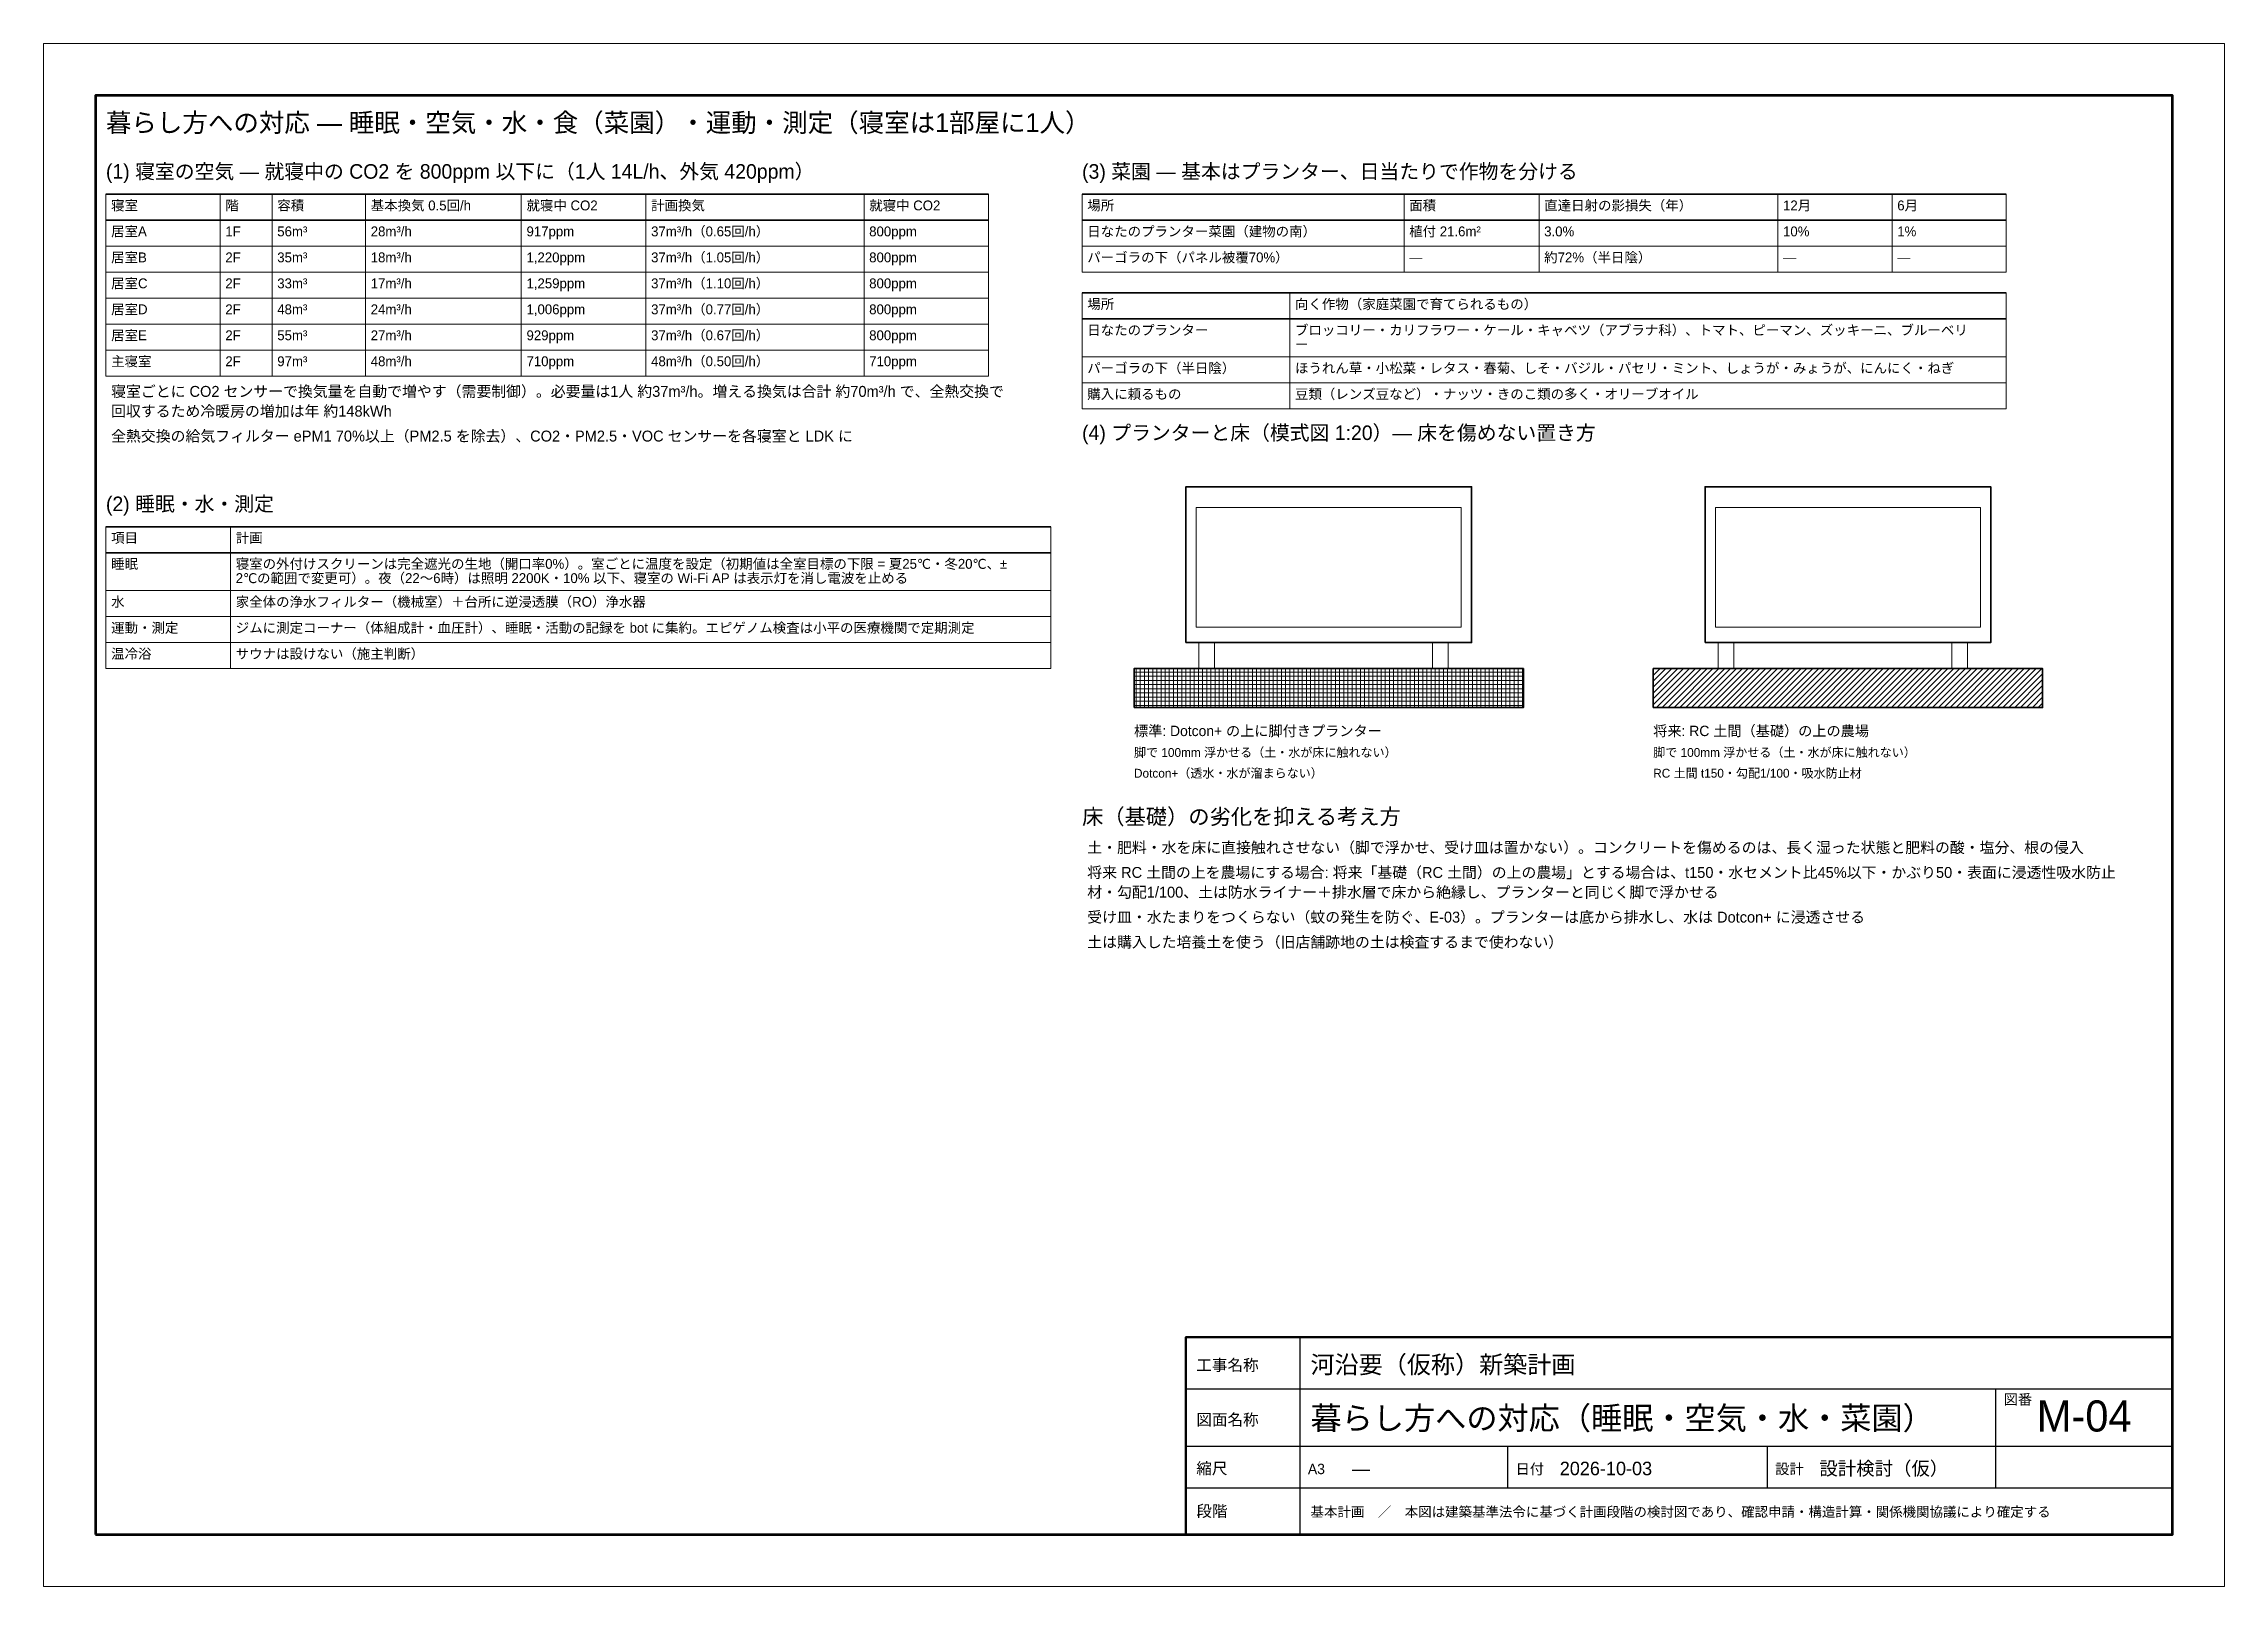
# Model space of a CAD drawing. Header units: millimetres. Extents: x 0 to 420, y 0 to 297.
import ezdxf
from ezdxf.enums import TextEntityAlignment as Align

# ---------------------------------------------------------------- set-up
doc = ezdxf.new("R2010")
doc.units = ezdxf.units.MM
doc.header["$LTSCALE"] = 0.5
for name, color, linetype, lineweight in [('A-CUT', 7, 'Continuous', 50), ('A-HIDDEN', 8, 'Continuous', 13), ('A-PAVE', 3, 'Continuous', 13), ('A-TEXT', 7, 'Continuous', 18), ('A-VIS', 7, 'Continuous', 18), ('G-FRAME', 7, 'Continuous', 70), ('G-TABLE', 7, 'Continuous', 18), ('G-TITLE', 7, 'Continuous', 25)]:
    doc.layers.add(name, color=color, linetype=linetype, lineweight=lineweight)
doc.styles.add('JP', font='ipag.ttf')

msp = doc.modelspace()

# ---------------------------------------------------------------- hatches: boundary and pattern name
at = {"layer": 'A-PAVE'}
h = msp.add_hatch(dxfattribs=at)
h.set_pattern_fill('NET', scale=0.251969)
h.paths.add_polyline_path([(285, 169.19), (285, 176.69), (210, 176.69), (210, 169.19)])
h = msp.add_hatch(dxfattribs=at)
h.set_pattern_fill('ANSI31', scale=0.2519685)
h.paths.add_polyline_path([(385, 169.19), (385, 176.69), (310, 176.69), (310, 169.19)])

# ---------------------------------------------------------------- linework, layer by layer
at = {"layer": 'A-CUT', "lineweight": 35}
for points in [[(210, 169.19), (285, 169.19), (285, 176.69), (210, 176.69)], [(310, 169.19), (385, 169.19), (385, 176.69), (310, 176.69)]]:
    msp.add_lwpolyline(points, close=True, dxfattribs=at)
at = {"layer": 'A-HIDDEN'}
for points in [[(222, 184.69), (273, 184.69), (273, 207.69), (222, 207.69)], [(322, 184.69), (373, 184.69), (373, 207.69), (322, 207.69)]]:
    msp.add_lwpolyline(points, close=True, dxfattribs=at)
at = {"layer": 'A-VIS', "lineweight": 35}
for points in [[(220, 181.69), (275, 181.69), (275, 211.69), (220, 211.69)], [(320, 181.69), (375, 181.69), (375, 211.69), (320, 211.69)]]:
    msp.add_lwpolyline(points, close=True, dxfattribs=at)
at = {"layer": 'A-VIS'}
for points in [[(222.5, 176.69), (225.5, 176.69), (225.5, 181.69), (222.5, 181.69)], [(267.5, 176.69), (270.5, 176.69), (270.5, 181.69), (267.5, 181.69)], [(322.5, 176.69), (325.5, 176.69), (325.5, 181.69), (322.5, 181.69)], [(367.5, 176.69), (370.5, 176.69), (370.5, 181.69), (367.5, 181.69)]]:
    msp.add_lwpolyline(points, close=True, dxfattribs=at)
at = {"layer": 'G-FRAME', "lineweight": 0}
msp.add_lwpolyline([(0, 0), (420, 0), (420, 297), (0, 297)], close=True, dxfattribs=at)
at = {"layer": 'G-FRAME'}
msp.add_lwpolyline([(10, 10), (410, 10), (410, 287), (10, 287)], close=True, dxfattribs=at)
at = {"layer": 'G-TABLE', "lineweight": 35}
for points in [[(12, 268), (182, 268)], [(200, 268), (378, 268)], [(12, 263), (182, 263)], [(200, 263), (378, 263)], [(200, 249), (378, 249)], [(200, 244), (378, 244)], [(12, 204), (194, 204)], [(12, 199), (194, 199)]]:
    msp.add_lwpolyline(points, dxfattribs=at)
at = {"layer": 'G-TABLE'}
for points in [[(12, 268), (12, 233)], [(34, 268), (34, 233)], [(44, 268), (44, 233)], [(62, 268), (62, 233)], [(92, 268), (92, 233)], [(116, 268), (116, 233)], [(158, 268), (158, 233)], [(182, 268), (182, 233)], [(200, 268), (200, 253)], [(262, 268), (262, 253)], [(288, 268), (288, 253)], [(334, 268), (334, 253)], [(356, 268), (356, 253)], [(378, 268), (378, 253)], [(200, 249), (200, 226.69)], [(240, 249), (240, 226.69)], [(378, 249), (378, 226.69)], [(12, 204), (12, 176.69)], [(36, 204), (36, 176.69)], [(194, 204), (194, 176.69)]]:
    msp.add_lwpolyline(points, dxfattribs=at)
at = {"layer": 'G-TABLE', "lineweight": 18}
for points in [[(12, 258), (182, 258)], [(200, 258), (378, 258)], [(12, 253), (182, 253)], [(200, 253), (378, 253)], [(12, 248), (182, 248)], [(12, 243), (182, 243)], [(12, 238), (182, 238)], [(200, 236.69), (378, 236.69)], [(12, 233), (182, 233)], [(200, 231.69), (378, 231.69)], [(200, 226.69), (378, 226.69)], [(12, 191.69), (194, 191.69)], [(12, 186.69), (194, 186.69)], [(12, 181.69), (194, 181.69)], [(12, 176.69), (194, 176.69)]]:
    msp.add_lwpolyline(points, dxfattribs=at)
at = {"layer": 'G-TITLE'}
for p, q in [((242, 10), (242, 48)), ((220, 38), (410, 38)), ((376, 19), (376, 38)), ((220, 27), (410, 27)), ((242, 19), (242, 27)), ((282, 19), (282, 27)), ((332, 19), (332, 27)), ((220, 19), (410, 19))]:
    msp.add_line(p, q, dxfattribs=at)
at = {"layer": 'G-TITLE', "lineweight": 50}
msp.add_lwpolyline([(220, 10), (410, 10), (410, 48), (220, 48)], close=True, dxfattribs=at)

# ---------------------------------------------------------------- texts
at = {"layer": 'A-TEXT', "style": 'JP'}
for s, height, p in [('暮らし方への対応 — 睡眠・空気・水・食（菜園）・運動・測定（寝室は1部屋に1人）', 3.6, (12, 280)), ('(1) 寝室の空気 — 就寝中の CO2 を 800ppm 以下に（1人 14L/h、外気 420ppm）', 2.8, (12, 271)), ('(3) 菜園 — 基本はプランター、日当たりで作物を分ける', 2.8, (200, 271)), ('寝室', 1.9, (13, 264.9)), ('階', 1.9, (35, 264.9)), ('容積', 1.9, (45, 264.9)), ('基本換気 0.5回/h', 1.9, (63, 264.9)), ('就寝中 CO2', 1.9, (93, 264.9)), ('計画換気', 1.9, (117, 264.9)), ('就寝中 CO2', 1.9, (159, 264.9)), ('場所', 1.9, (201, 264.9)), ('面積', 1.9, (263, 264.9)), ('直達日射の影損失（年）', 1.9, (289, 264.9)), ('12月', 1.9, (335, 264.9)), ('6月', 1.9, (357, 264.9)), ('居室A', 1.9, (13, 259.9)), ('1F', 1.9, (35, 259.9)), ('56m³', 1.9, (45, 259.9)), ('28m³/h', 1.9, (63, 259.9)), ('917ppm', 1.9, (93, 259.9)), ('37m³/h（0.65回/h）', 1.9, (117, 259.9)), ('800ppm', 1.9, (159, 259.9)), ('日なたのプランター菜園（建物の南）', 1.9, (201, 259.9)), ('植付 21.6m²', 1.9, (263, 259.9)), ('3.0%', 1.9, (289, 259.9)), ('10%', 1.9, (335, 259.9)), ('1%', 1.9, (357, 259.9)), ('居室B', 1.9, (13, 254.9)), ('2F', 1.9, (35, 254.9)), ('35m³', 1.9, (45, 254.9)), ('18m³/h', 1.9, (63, 254.9)), ('1,220ppm', 1.9, (93, 254.9)), ('37m³/h（1.05回/h）', 1.9, (117, 254.9)), ('800ppm', 1.9, (159, 254.9)), ('パーゴラの下（パネル被覆70%）', 1.9, (201, 254.9)), ('約72%（半日陰）', 1.9, (289, 254.9)), ('居室C', 1.9, (13, 249.9)), ('37m³/h（1.10回/h）', 1.9, (117, 249.9)), ('—', 1.9, (263, 254.9)), ('—', 1.9, (335, 254.9)), ('—', 1.9, (357, 254.9)), ('2F', 1.9, (35, 249.9)), ('33m³', 1.9, (45, 249.9)), ('17m³/h', 1.9, (63, 249.9)), ('1,259ppm', 1.9, (93, 249.9)), ('800ppm', 1.9, (159, 249.9)), ('場所', 1.9, (201, 245.9)), ('向く作物（家庭菜園で育てられるもの）', 1.9, (241, 245.9)), ('居室D', 1.9, (13, 244.9)), ('2F', 1.9, (35, 244.9)), ('48m³', 1.9, (45, 244.9)), ('24m³/h', 1.9, (63, 244.9)), ('1,006ppm', 1.9, (93, 244.9)), ('37m³/h（0.77回/h）', 1.9, (117, 244.9)), ('800ppm', 1.9, (159, 244.9)), ('居室E', 1.9, (13, 239.9)), ('2F', 1.9, (35, 239.9)), ('55m³', 1.9, (45, 239.9)), ('27m³/h', 1.9, (63, 239.9)), ('929ppm', 1.9, (93, 239.9)), ('37m³/h（0.67回/h）', 1.9, (117, 239.9)), ('800ppm', 1.9, (159, 239.9)), ('日なたのプランター', 1.9, (201, 240.9)), ('ブロッコリー・カリフラワー・ケール・キャベツ（アブラナ科）、トマト、ピーマン、ズッキーニ、ブルーベリ', 1.9, (241, 240.9)), ('主寝室', 1.9, (13, 234.9)), ('2F', 1.9, (35, 234.9)), ('97m³', 1.9, (45, 234.9)), ('48m³/h', 1.9, (63, 234.9)), ('710ppm', 1.9, (93, 234.9)), ('48m³/h（0.50回/h）', 1.9, (117, 234.9)), ('710ppm', 1.9, (159, 234.9)), ('パーゴラの下（半日陰）', 1.9, (201, 233.59)), ('ー', 1.9, (241, 238.15)), ('ほうれん草・小松菜・レタス・春菊、しそ・バジル・パセリ・ミント、しょうが・みょうが、にんにく・ねぎ', 1.9, (241, 233.59)), ('寝室ごとに CO2 センサーで換気量を自動で増やす（需要制御）。必要量は1人 約37m³/h。増える換気は合計 約70m³/h で、全熱交換で', 2.1, (13, 229)), ('回収するため冷暖房の増加は年 約148kWh', 2.1, (13, 225.2)), ('購入に頼るもの', 1.9, (201, 228.59)), ('豆類（レンズ豆など）・ナッツ・きのこ類の多く・オリーブオイル', 1.9, (241, 228.59)), ('全熱交換の給気フィルター ePM1 70%以上（PM2.5 を除去）、CO2・PM2.5・VOC センサーを各寝室と LDK に', 2.1, (13, 220.4)), ('(4) プランターと床（模式図 1:20）— 床を傷めない置き方', 2.8, (200, 220.69)), ('(2) 睡眠・水・測定', 2.8, (12, 207)), ('項目', 1.9, (13, 200.9)), ('計画', 1.9, (37, 200.9)), ('睡眠', 1.9, (13, 195.9)), ('寝室の外付けスクリーンは完全遮光の生地（開口率0%）。室ごとに温度を設定（初期値は全室目標の下限 = 夏25℃・冬20℃、±', 1.9, (37, 195.9)), ('2℃の範囲で変更可）。夜（22〜6時）は照明 2200K・10% 以下、寝室の Wi-Fi AP は表示灯を消し電波を止める', 1.9, (37, 193.15)), ('水', 1.9, (13, 188.59)), ('家全体の浄水フィルター（機械室）＋台所に逆浸透膜（RO）浄水器', 1.9, (37, 188.59)), ('運動・測定', 1.9, (13, 183.59)), ('ジムに測定コーナー（体組成計・血圧計）、睡眠・活動の記録を bot に集約。エピゲノム検査は小平の医療機関で定期測定', 1.9, (37, 183.59)), ('温冷浴', 1.9, (13, 178.59)), ('サウナは設けない（施主判断）', 1.9, (37, 178.59)), ('標準: Dotcon+ の上に脚付きプランター', 2, (210, 163.69)), ('将来: RC 土間（基礎）の上の農場', 2, (310, 163.69)), ('脚で 100mm 浮かせる（土・水が床に触れない）', 1.7, (210, 159.69)), ('脚で 100mm 浮かせる（土・水が床に触れない）', 1.7, (310, 159.69)), ('Dotcon+（透水・水が溜まらない）', 1.7, (210, 155.69)), ('RC 土間 t150・勾配1/100・吸水防止材', 1.7, (310, 155.69)), ('床（基礎）の劣化を抑える考え方', 3, (200, 146.69)), ('土・肥料・水を床に直接触れさせない（脚で浮かせ、受け皿は置かない）。コンクリートを傷めるのは、長く湿った状態と肥料の酸・塩分、根の侵入', 2.1, (201, 141.19)), ('将来 RC 土間の上を農場にする場合: 将来「基礎（RC 土間）の上の農場」とする場合は、t150・水セメント比45%以下・かぶり50・表面に浸透性吸水防止', 2.1, (201, 136.39)), ('材・勾配1/100、土は防水ライナー＋排水層で床から絶縁し、プランターと同じく脚で浮かせる', 2.1, (201, 132.59)), ('受け皿・水たまりをつくらない（蚊の発生を防ぐ、E-03）。プランターは底から排水し、水は Dotcon+ に浸透させる', 2.1, (201, 127.79)), ('土は購入した培養土を使う（旧店舗跡地の土は検査するまで使わない）', 2.1, (201, 122.99))]:
    msp.add_text(s, height=height, dxfattribs=at).set_placement(p)
at = {"layer": 'G-TITLE', "style": 'JP'}
for s, height, p in [('工事名称', 2.2, (222, 41.5)), ('河沿要（仮称）新築計画', 3.4, (244, 41)), ('暮らし方への対応（睡眠・空気・水・菜園）', 4.4, (244, 30.2)), ('図番', 2, (377.5, 35)), ('図面名称', 2.2, (222, 31)), ('縮尺', 2.2, (222, 21.6)), ('A3', 2, (243.5, 21.6)), ('—', 2.6, (252, 21.4)), ('日付', 2, (283.5, 21.6)), ('2026-10-03', 2.6, (292, 21.4)), ('設計', 2, (333.5, 21.6)), ('設計検討（仮）', 2.6, (342, 21.4)), ('段階', 2.2, (222, 13.4)), ('基本計画\u3000／\u3000本図は建築基準法令に基づく計画段階の検討図であり、確認申請・構造計算・関係機関協議により確定する', 1.9, (244, 13.4))]:
    msp.add_text(s, height=height, dxfattribs=at).set_placement(p)
msp.add_text('M-04', height=6, dxfattribs=at).set_placement((393, 28), align=Align.BOTTOM_CENTER)

doc.saveas('drawing.dxf')
